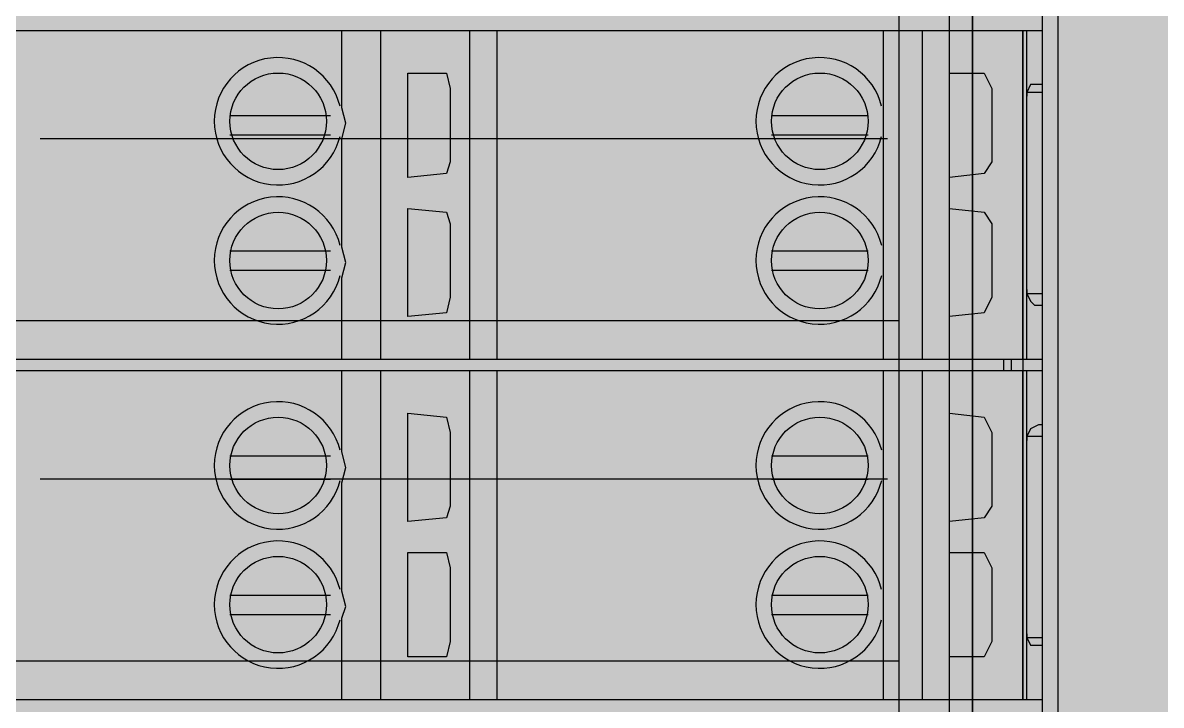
# Model space of a CAD drawing. Extents: x 9438 to 11125, y 1800 to 2873.
# Drawn here: x 11006.93 to 11056.76, y 2693.32 to 2723.21 of the extents above; entities that cross this region are included whole.
import ezdxf

# ---------------------------------------------------------------- set-up
doc = ezdxf.new("R2010")
doc.units = 0
doc.header["$LTSCALE"] = 10
doc.header["$MEASUREMENT"] = 0
doc.layers.add('G02-1-PRDXXXX-E-MRIO-01-P01-01$0$ANNOTATION', color=7, linetype='Continuous')

# ---------------------------------------------------------------- blocks, each defined once
blk = doc.blocks.new('G02-1-PRDXXXX-E-MRIO-01-P01-01$0$DV-54809-ZX-370-003')
at = {"layer": 'G02-1-PRDXXXX-E-MRIO-01-P01-01$0$ANNOTATION', "lineweight": 25}
for points in [[(1497.836, 937.951), (1497.836, 938.459), (1498.175, 938.798), (1498.513, 939.136), (1499.021, 939.136), (1614.514, 939.136), (1614.514, 742.19), (1499.021, 742.19), (1499.021, 742.698), (1613.836, 742.698), (1613.836, 746.085)], [(1613.159, 935.072), (1613.836, 935.241), (1613.836, 938.628), (1613.836, 742.698), (1612.312, 743.036), (1500.715, 743.036), (1500.715, 743.375)], [(1610.788, 936.766), (1610.788, 743.714)], [(1613.159, 926.436), (1613.836, 926.266), (1613.836, 920.17), (1613.159, 920.17)], [(1610.788, 923.557), (1610.788, 922.879), (1610.788, 923.557)], [(1498.344, 922.879), (1613.836, 922.879)], [(1583.185, 908.485), (1583.185, 912.041), (1583.355, 912.719), (1583.185, 913.396), (1583.185, 918.138), (1583.355, 918.815), (1583.185, 919.493), (1583.185, 922.879)], [(1584.879, 922.879), (1584.879, 908.485)], [(1588.774, 922.879), (1588.774, 908.485)], [(1589.959, 922.879), (1589.959, 908.485)], [(1606.893, 908.485), (1606.893, 912.041), (1606.893, 913.396), (1606.893, 918.138), (1606.893, 919.493), (1606.893, 922.879)], [(1608.587, 922.879), (1608.587, 908.485)], [(1612.99, 908.485), (1612.99, 922.879), (1612.99, 908.485), (1612.99, 907.977), (1612.99, 893.583), (1612.99, 907.977)], [(1613.159, 908.485), (1613.159, 922.879)], [(1613.836, 907.977), (1498.344, 907.977), (1498.344, 908.485), (1498.344, 911.533), (1498.513, 910.856), (1498.513, 910.517), (1499.021, 910.348), (1499.191, 910.348), (1508.674, 910.348), (1510.367, 910.517), (1510.706, 910.517), (1510.706, 910.856), (1510.198, 911.872), (1509.859, 912.888), (1509.859, 918.646), (1510.198, 919.662), (1510.706, 920.678), (1510.706, 920.847), (1510.367, 921.017), (1508.674, 921.186), (1499.191, 921.186)], [(1613.836, 920.509), (1613.667, 920.509), (1613.328, 920.509), (1613.159, 920.17), (1613.159, 920.001)], [(1578.274, 919.154), (1582.677, 919.154)], [(1601.982, 919.154), (1606.216, 919.154)], [(1607.063, 918.138), (1569.976, 918.138)], [(1578.274, 918.307), (1582.677, 918.307)], [(1601.982, 918.307), (1606.216, 918.307)], [(1578.274, 913.227), (1582.677, 913.227)], [(1601.982, 913.227), (1606.216, 913.227)], [(1578.274, 912.38), (1582.677, 912.38)], [(1601.982, 912.38), (1606.216, 912.38)], [(1613.159, 911.533), (1613.159, 911.364), (1613.328, 911.025), (1613.498, 910.856), (1613.667, 910.856), (1613.836, 910.856)], [(1613.159, 911.364), (1613.836, 911.364), (1613.836, 905.098), (1613.159, 905.098)], [(1557.276, 910.179), (1607.571, 910.179)], [(1498.344, 908.485), (1613.836, 908.485)], [(1612.143, 908.485), (1612.143, 907.977)], [(1612.482, 908.485), (1612.482, 907.977)], [(1583.185, 893.583), (1583.185, 897.139), (1583.355, 897.647), (1583.185, 898.325), (1583.185, 903.066), (1583.355, 903.744), (1583.185, 904.421), (1583.185, 907.977)], [(1584.879, 907.977), (1584.879, 893.583)], [(1588.774, 907.977), (1588.774, 893.583)], [(1589.959, 907.977), (1589.959, 893.583)], [(1606.893, 893.583), (1606.893, 897.139), (1606.893, 898.325), (1606.893, 903.066), (1606.893, 904.421), (1606.893, 907.977)], [(1608.587, 907.977), (1608.587, 893.583)], [(1613.159, 893.583), (1613.159, 907.977)], [(1613.836, 905.606), (1613.667, 905.606), (1613.328, 905.437), (1613.159, 905.098), (1613.159, 904.929)], [(1578.274, 904.252), (1582.677, 904.252)], [(1601.982, 904.252), (1606.216, 904.252)], [(1607.063, 903.235), (1569.976, 903.235)], [(1578.274, 903.235), (1582.677, 903.235)], [(1601.982, 903.235), (1606.216, 903.235)], [(1578.274, 898.155), (1582.677, 898.155)], [(1601.982, 898.155), (1606.216, 898.155)], [(1578.274, 897.308), (1582.677, 897.308)], [(1601.982, 897.308), (1606.216, 897.308)], [(1498.513, 895.615), (1498.513, 895.784), (1498.344, 896.631), (1498.344, 893.583), (1613.836, 893.583)], [(1613.159, 896.462), (1613.159, 896.292), (1613.328, 895.954), (1613.667, 895.954), (1613.836, 895.954)], [(1613.159, 896.292), (1613.836, 896.292), (1613.836, 890.196), (1613.159, 890.027), (1613.328, 890.535), (1613.667, 890.535), (1613.836, 890.535)], [(1557.276, 895.276), (1607.571, 895.276)]]:
    blk.add_lwpolyline(points, dxfattribs=at)
for points in [[(1554.905, 741.174), (1614.514, 741.174), (1614.514, 743.714), (1610.788, 743.714), (1610.788, 936.766), (1614.514, 936.766), (1614.514, 939.136), (1554.905, 939.136)], [(1554.905, 741.174), (1609.772, 741.174), (1609.772, 939.136), (1554.905, 939.136)], [(1557.276, 743.544), (1607.571, 743.544), (1607.571, 936.935), (1557.276, 936.935)], [(1587.758, 916.614), (1586.064, 916.444), (1586.064, 921.017), (1587.758, 921.017), (1587.927, 920.339), (1587.927, 919.662), (1587.927, 917.799), (1587.927, 917.122)], [(1611.296, 916.614), (1609.772, 916.444), (1609.772, 921.017), (1611.296, 921.017), (1611.635, 920.339), (1611.635, 919.662), (1611.635, 917.799), (1611.635, 917.122)], [(1587.758, 910.517), (1586.064, 910.348), (1586.064, 915.09), (1587.758, 914.92), (1587.927, 914.412), (1587.927, 913.735), (1587.927, 911.872), (1587.927, 911.195)], [(1611.296, 910.517), (1609.772, 910.348), (1609.772, 915.09), (1611.296, 914.92), (1611.635, 914.412), (1611.635, 913.735), (1611.635, 911.872), (1611.635, 911.195)], [(1587.758, 901.542), (1586.064, 901.373), (1586.064, 906.114), (1587.758, 905.945), (1587.927, 905.268), (1587.927, 904.59), (1587.927, 902.728), (1587.927, 902.05)], [(1611.296, 901.542), (1609.772, 901.373), (1609.772, 906.114), (1611.296, 905.945), (1611.635, 905.268), (1611.635, 904.59), (1611.635, 902.728), (1611.635, 902.05)], [(1587.758, 895.446), (1586.064, 895.446), (1586.064, 900.018), (1587.758, 900.018), (1587.927, 899.341), (1587.927, 898.663), (1587.927, 896.8), (1587.927, 896.123)], [(1611.296, 895.446), (1609.772, 895.446), (1609.772, 900.018), (1611.296, 900.018), (1611.635, 899.341), (1611.635, 898.663), (1611.635, 896.8), (1611.635, 896.123)]]:
    blk.add_lwpolyline(points, close=True, dxfattribs=at)
for centre, radius in [((1580.393, 918.902), 2.115), ((1604.101, 918.902), 2.115), ((1580.392, 912.804), 2.116), ((1604.1, 912.804), 2.116), ((1580.393, 903.83), 2.115), ((1604.101, 903.83), 2.115), ((1580.393, 897.734), 2.115), ((1604.101, 897.734), 2.115)]:
    blk.add_circle(centre, radius, dxfattribs=at)
for centre, radius, start, end in [((1580.389, 918.904), 2.79, 13.6878, 346.3106), ((1604.097, 918.904), 2.79, 13.6878, 346.3106), ((1580.389, 912.808), 2.791, 13.6894, 346.3099), ((1604.097, 912.808), 2.791, 13.6894, 346.3099), ((1580.389, 903.832), 2.791, 13.6901, 346.3099), ((1604.097, 903.832), 2.791, 13.6901, 346.3099), ((1580.389, 897.736), 2.79, 13.6878, 346.3106), ((1604.097, 897.736), 2.79, 13.6878, 346.3106)]:
    blk.add_arc(centre, radius, start, end, dxfattribs=at)
at = {"layer": 'G02-1-PRDXXXX-E-MRIO-01-P01-01$0$ANNOTATION', "color": 7, "true_color": 0xffffff, "transparency": 33554559}
for points in [[(1634.327, 949.974), (1598.088, 944.047), (1634.327, 731.352)], [(1598.088, 944.047), (1597.41, 943.37), (1634.327, 731.352)], [(1634.327, 731.352), (1486.659, 731.352), (1594.531, 943.37)], [(1526.455, 943.37), (1486.659, 731.352), (1594.531, 943.37)], [(1634.327, 731.352), (1597.41, 943.37), (1594.531, 943.37)], [(1554.905, 939.136), (1554.905, 741.174), (1610.788, 936.766)], [(1610.788, 936.766), (1554.905, 741.174), (1610.788, 743.714)]]:
    blk.add_solid(points, dxfattribs=at)

msp = doc.modelspace()

# ---------------------------------------------------------------- block references
msp.add_blockref('G02-1-PRDXXXX-E-MRIO-01-P01-01$0$DV-54809-ZX-370-003', (9437.718, 1799.996))

doc.saveas('drawing.dxf')
